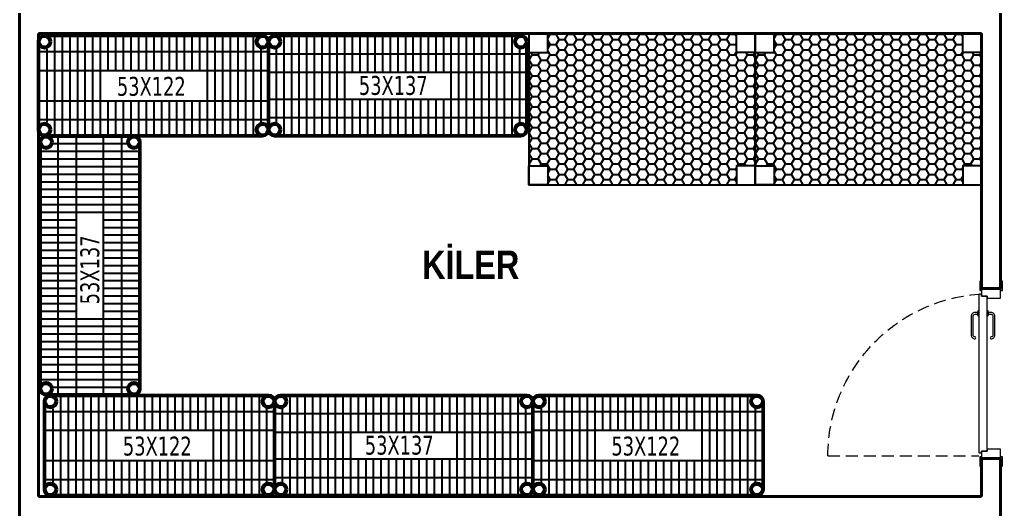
# Model space of a CAD drawing. Header units: centimetres. Extents: x 10321 to 11473, y 9141 to 13369.
# Drawn here: x 10321 to 10842, y 12599 to 12858 of the extents above; entities that cross this region are included whole.
import ezdxf

# ---------------------------------------------------------------- set-up
doc = ezdxf.new("R2010")
doc.units = ezdxf.units.CM
doc.linetypes.add('DASHED2', pattern=[9.525, 6.35, -3.175])
for name, color, linetype, lineweight in [('A_strc-prf', 115, 'Continuous', 9), ('A_text', 7, 'Continuous', 9), ('continious', 7, 'Continuous', 50), ('continious2', 253, 'Continuous', 25), ('DUVAR', 1, 'Continuous', 40)]:
    doc.layers.add(name, color=color, linetype=linetype, lineweight=lineweight)
doc.layers.add('Kıtc-028 Yer Izgarası', color=252, linetype='Continuous')
doc.styles.add('GZP', font='ARIALN.TTF')
doc.styles.add('STYLE1', font='tahoma.ttf', dxfattribs={"height": 18})

# ---------------------------------------------------------------- blocks, each defined once
blk = doc.blocks.new('WE2')
at = {"layer": 'A_strc-prf', "linetype": 'DASHED2', "elevation": 0}
blk.add_lwpolyline([(-2278.77, 19384.01, -0.392696), (-2193.23, 19464.02), (-2193.23, 19384.01)], format="xyb", dxfattribs=at)
blk.add_lwpolyline([(-2278.77, 19384.01, -0.392696), (-2193.23, 19464.02), (-2193.23, 19384.01)], format="xyb", dxfattribs=at)
at = {"layer": 'A_strc-prf', "elevation": 0}
for points in [[(-2267.15, 19388.01), (-2257.15, 19388.01, -0.414214), (-2255.15, 19386.01, -0.91685), (-2256.15, 19386.01, 0.414214), (-2257.15, 19387.01), (-2267.15, 19387.01, 0.414214), (-2268.15, 19386.01), (-2268.15, 19384.51), (-2269.15, 19384.51), (-2269.15, 19386.01, -0.414214)], [(-2267.15, 19388.01), (-2257.15, 19388.01, -0.414214), (-2255.15, 19386.01, -0.91685), (-2256.15, 19386.01, 0.414214), (-2257.15, 19387.01), (-2267.15, 19387.01, 0.414214), (-2268.15, 19386.01), (-2268.15, 19384.51), (-2269.15, 19384.51), (-2269.15, 19386.01, -0.414214)], [(-2269.15, 19377.51), (-2269.15, 19379.01), (-2268.15, 19379.01), (-2268.15, 19377.51, 0.414214), (-2267.15, 19376.51), (-2257.15, 19376.51, 0.414214), (-2256.15, 19377.51, -0.91685), (-2255.15, 19377.51, -0.414214), (-2257.15, 19375.51), (-2267.15, 19375.51, -0.414214)], [(-2269.15, 19377.51), (-2269.15, 19379.01), (-2268.15, 19379.01), (-2268.15, 19377.51, 0.414214), (-2267.15, 19376.51), (-2257.15, 19376.51, 0.414214), (-2256.15, 19377.51, -0.91685), (-2255.15, 19377.51, -0.414214), (-2257.15, 19375.51), (-2267.15, 19375.51, -0.414214)]]:
    blk.add_lwpolyline(points, format="xyb", close=True, dxfattribs=at)
for points in [[(-2285.77, 19383.51), (-2280.77, 19383.51), (-2280.77, 19382.51), (-2281.77, 19382.51), (-2285.77, 19382.51)], [(-2285.77, 19383.51), (-2280.77, 19383.51), (-2280.77, 19382.51), (-2281.77, 19382.51), (-2285.77, 19382.51)], [(-2281.77, 19382.51), (-2277.77, 19382.51), (-2277.77, 19379.51), (-2276.77, 19379.51), (-2276.77, 19372.51), (-2281.77, 19372.51)], [(-2281.77, 19382.51), (-2277.77, 19382.51), (-2277.77, 19379.51), (-2276.77, 19379.51), (-2276.77, 19372.51), (-2281.77, 19372.51)], [(-2277.77, 19382.51), (-2278.77, 19382.51), (-2278.77, 19384.01), (-2194.77, 19384.01), (-2194.77, 19382.51), (-2195.77, 19382.51), (-2195.77, 19379.51), (-2196.77, 19379.51), (-2277.77, 19379.51)], [(-2277.77, 19382.51), (-2278.77, 19382.51), (-2278.77, 19384.01), (-2194.77, 19384.01), (-2194.77, 19382.51), (-2195.77, 19382.51), (-2195.77, 19379.51), (-2196.77, 19379.51), (-2277.77, 19379.51)], [(-2270.03, 19384.51), (-2267.28, 19384.51), (-2267.28, 19384.01), (-2270.03, 19384.01)], [(-2270.03, 19384.51), (-2267.28, 19384.51), (-2267.28, 19384.01), (-2270.03, 19384.01)], [(-2196.77, 19379.51), (-2195.77, 19379.51), (-2195.77, 19382.51), (-2191.77, 19382.51), (-2191.77, 19372.51), (-2196.77, 19372.51)], [(-2196.77, 19379.51), (-2195.77, 19379.51), (-2195.77, 19382.51), (-2191.77, 19382.51), (-2191.77, 19372.51), (-2196.77, 19372.51)], [(-2192.77, 19383.51), (-2187.77, 19383.51), (-2187.77, 19382.51), (-2191.77, 19382.51), (-2192.77, 19382.51)], [(-2192.77, 19383.51), (-2187.77, 19383.51), (-2187.77, 19382.51), (-2191.77, 19382.51), (-2192.77, 19382.51)], [(-2270.03, 19379.51), (-2267.28, 19379.51), (-2267.28, 19379.01), (-2270.03, 19379.01)], [(-2270.03, 19379.51), (-2267.28, 19379.51), (-2267.28, 19379.01), (-2270.03, 19379.01)], [(-2285.77, 19372.51), (-2281.77, 19372.51), (-2280.77, 19372.51), (-2280.77, 19371.51), (-2285.77, 19371.51)], [(-2285.77, 19372.51), (-2281.77, 19372.51), (-2280.77, 19372.51), (-2280.77, 19371.51), (-2285.77, 19371.51)], [(-2192.77, 19372.51), (-2191.77, 19372.51), (-2187.77, 19372.51), (-2187.77, 19371.51), (-2192.77, 19371.51)], [(-2192.77, 19372.51), (-2191.77, 19372.51), (-2187.77, 19372.51), (-2187.77, 19371.51), (-2192.77, 19371.51)]]:
    blk.add_lwpolyline(points, close=True, dxfattribs=at)
blk = doc.blocks.new('A$C395D4C7C')
at = {"layer": 'Kıtc-028 Yer Izgarası'}
for p, q in [((10, 79.92), (13.83, 79.92)), ((10, 77.64), (11.19, 79.71)), ((11.19, 79.71), (11.07, 79.92)), ((11.19, 79.71), (14.37, 79.71)), ((13.83, 79.92), (13.88, 80)), ((14.37, 79.71), (14.51, 79.96)), ((15.95, 76.96), (14.37, 79.71)), ((19.13, 76.96), (20.72, 79.71)), ((20.72, 79.71), (20.59, 79.94)), ((20.72, 79.71), (23.89, 79.71)), ((23.89, 79.71), (24.02, 79.93)), ((25.48, 76.96), (23.89, 79.71)), ((26.53, 79.92), (26.48, 80)), ((26.53, 79.92), (32.88, 79.92)), ((28.65, 76.96), (30.24, 79.71)), ((30.24, 79.71), (30.12, 79.92)), ((30.24, 79.71), (33.42, 79.71)), ((32.88, 79.92), (32.93, 80)), ((33.42, 79.71), (33.55, 79.94)), ((35, 76.96), (33.42, 79.71)), ((38.18, 76.96), (39.77, 79.71)), ((39.77, 79.71), (39.64, 79.93)), ((39.77, 79.71), (42.94, 79.71)), ((42.94, 79.71), (43.07, 79.92)), ((44.53, 76.96), (42.94, 79.71)), ((45.58, 79.92), (45.53, 80)), ((45.58, 79.92), (51.93, 79.92)), ((47.7, 76.96), (49.29, 79.71)), ((49.29, 79.71), (49.17, 79.92)), ((49.29, 79.71), (52.47, 79.71)), ((51.93, 79.92), (51.98, 80)), ((52.47, 79.71), (52.6, 79.93)), ((54.05, 76.96), (52.47, 79.71)), ((57.23, 76.96), (58.82, 79.71)), ((58.82, 79.71), (58.69, 79.93)), ((58.82, 79.71), (61.99, 79.71)), ((61.99, 79.71), (62.12, 79.92)), ((63.58, 76.96), (61.99, 79.71)), ((64.63, 79.92), (64.58, 80)), ((64.63, 79.92), (70.98, 79.92)), ((66.75, 76.96), (68.34, 79.71)), ((68.34, 79.71), (68.22, 79.92)), ((68.34, 79.71), (71.52, 79.71)), ((70.98, 79.92), (71.03, 80)), ((71.52, 79.71), (71.65, 79.93)), ((73.1, 76.96), (71.52, 79.71)), ((76.28, 76.96), (77.87, 79.71)), ((77.87, 79.71), (77.74, 79.92)), ((77.87, 79.71), (81.04, 79.71)), ((81.04, 79.71), (81.16, 79.92)), ((82.63, 76.96), (81.04, 79.71)), ((83.68, 79.92), (83.63, 80)), ((83.68, 79.92), (90.03, 79.92)), ((85.8, 76.96), (87.39, 79.71)), ((87.39, 79.71), (87.27, 79.92)), ((87.39, 79.71), (90.57, 79.71)), ((90.03, 79.92), (90.08, 80)), ((90.57, 79.71), (90.69, 79.93)), ((92.15, 76.96), (90.57, 79.71)), ((95.33, 76.96), (96.92, 79.71)), ((96.92, 79.71), (96.79, 79.92)), ((96.92, 79.71), (100.09, 79.71)), ((100.09, 79.71), (100.21, 79.92)), ((101.68, 76.96), (100.09, 79.71)), ((102.73, 79.92), (102.68, 80)), ((102.73, 79.92), (109.08, 79.92)), ((104.85, 76.96), (106.44, 79.71)), ((106.44, 79.71), (106.32, 79.92)), ((106.44, 79.71), (109.2, 79.71)), ((109.08, 79.92), (109.13, 80)), ((110, 78.32), (109.08, 79.92)), ((11.19, 74.21), (10, 76.27)), ((10, 72.14), (11.19, 74.21)), ((11.19, 74.21), (14.37, 74.21)), ((14.37, 74.21), (15.95, 76.96)), ((15.95, 71.46), (14.37, 74.21)), ((15.95, 76.96), (19.13, 76.96)), ((20.72, 74.21), (19.13, 76.96)), ((19.13, 71.46), (20.72, 74.21)), ((20.72, 74.21), (23.89, 74.21)), ((23.89, 74.21), (25.48, 76.96)), ((25.48, 71.46), (23.89, 74.21)), ((25.48, 76.96), (28.65, 76.96)), ((30.24, 74.21), (28.65, 76.96)), ((28.65, 71.46), (30.24, 74.21)), ((30.24, 74.21), (33.42, 74.21)), ((33.42, 74.21), (35, 76.96)), ((35, 71.46), (33.42, 74.21)), ((35, 76.96), (38.18, 76.96)), ((39.77, 74.21), (38.18, 76.96)), ((38.18, 71.46), (39.77, 74.21)), ((39.77, 74.21), (42.94, 74.21)), ((42.94, 74.21), (44.53, 76.96)), ((44.53, 71.46), (42.94, 74.21)), ((44.53, 76.96), (47.7, 76.96)), ((49.29, 74.21), (47.7, 76.96)), ((47.7, 71.46), (49.29, 74.21)), ((49.29, 74.21), (52.47, 74.21)), ((52.47, 74.21), (54.05, 76.96)), ((54.05, 71.46), (52.47, 74.21)), ((54.05, 76.96), (57.23, 76.96)), ((58.82, 74.21), (57.23, 76.96)), ((57.23, 71.46), (58.82, 74.21)), ((58.82, 74.21), (61.99, 74.21)), ((61.99, 74.21), (63.58, 76.96)), ((63.58, 71.46), (61.99, 74.21)), ((63.58, 76.96), (66.75, 76.96)), ((68.34, 74.21), (66.75, 76.96)), ((66.75, 71.46), (68.34, 74.21)), ((68.34, 74.21), (71.52, 74.21)), ((71.52, 74.21), (73.1, 76.96)), ((73.1, 71.46), (71.52, 74.21)), ((73.1, 76.96), (76.28, 76.96)), ((77.87, 74.21), (76.28, 76.96)), ((76.28, 71.46), (77.87, 74.21)), ((77.87, 74.21), (81.04, 74.21)), ((81.04, 74.21), (82.63, 76.96)), ((82.63, 71.46), (81.04, 74.21)), ((82.63, 76.96), (85.8, 76.96)), ((87.39, 74.21), (85.8, 76.96)), ((85.8, 71.46), (87.39, 74.21)), ((87.39, 74.21), (90.57, 74.21)), ((90.57, 74.21), (92.15, 76.96)), ((92.15, 71.46), (90.57, 74.21)), ((92.15, 76.96), (95.33, 76.96)), ((96.92, 74.21), (95.33, 76.96)), ((95.33, 71.46), (96.92, 74.21)), ((96.92, 74.21), (100.09, 74.21)), ((100.09, 74.21), (101.68, 76.96)), ((101.68, 71.46), (100.09, 74.21)), ((101.68, 76.96), (104.85, 76.96)), ((106.44, 74.21), (104.85, 76.96)), ((104.85, 71.46), (106.44, 74.21)), ((106.44, 74.21), (109.62, 74.21)), ((109.62, 74.21), (110, 74.87)), ((110, 73.55), (109.62, 74.21)), ((0.08, 65.96), (1.67, 68.71)), ((1.67, 68.71), (0.92, 70)), ((1.67, 68.71), (4.84, 68.71)), ((4.84, 68.71), (5.59, 70)), ((6.43, 65.96), (4.84, 68.71)), ((9.6, 65.96), (11.19, 68.71)), ((11.19, 68.71), (10, 70.78)), ((11.19, 68.71), (14.37, 68.71)), ((14.37, 68.71), (15.95, 71.46)), ((15.95, 65.96), (14.37, 68.71)), ((15.95, 71.46), (19.13, 71.46)), ((20.72, 68.71), (19.13, 71.46)), ((19.13, 65.96), (20.72, 68.71)), ((20.72, 68.71), (23.89, 68.71)), ((23.89, 68.71), (25.48, 71.46)), ((25.48, 65.96), (23.89, 68.71)), ((25.48, 71.46), (28.65, 71.46)), ((30.24, 68.71), (28.65, 71.46)), ((28.65, 65.96), (30.24, 68.71)), ((30.24, 68.71), (33.42, 68.71)), ((33.42, 68.71), (35, 71.46)), ((35, 65.96), (33.42, 68.71)), ((35, 71.46), (38.18, 71.46)), ((39.77, 68.71), (38.18, 71.46)), ((38.18, 65.96), (39.77, 68.71)), ((39.77, 68.71), (42.94, 68.71)), ((42.94, 68.71), (44.53, 71.46)), ((44.53, 65.96), (42.94, 68.71)), ((44.53, 71.46), (47.7, 71.46)), ((49.29, 68.71), (47.7, 71.46)), ((47.7, 65.96), (49.29, 68.71)), ((49.29, 68.71), (52.47, 68.71)), ((52.47, 68.71), (54.05, 71.46)), ((54.05, 65.96), (52.47, 68.71)), ((54.05, 71.46), (57.23, 71.46)), ((58.82, 68.71), (57.23, 71.46)), ((57.23, 65.96), (58.82, 68.71)), ((58.82, 68.71), (61.99, 68.71)), ((61.99, 68.71), (63.58, 71.46)), ((63.58, 65.96), (61.99, 68.71)), ((63.58, 71.46), (66.75, 71.46)), ((68.34, 68.71), (66.75, 71.46)), ((66.75, 65.96), (68.34, 68.71)), ((68.34, 68.71), (71.52, 68.71)), ((71.52, 68.71), (73.1, 71.46)), ((73.1, 65.96), (71.52, 68.71)), ((73.1, 71.46), (76.28, 71.46)), ((77.87, 68.71), (76.28, 71.46)), ((76.28, 65.96), (77.87, 68.71)), ((77.87, 68.71), (81.04, 68.71)), ((81.04, 68.71), (82.63, 71.46)), ((82.63, 65.96), (81.04, 68.71)), ((82.63, 71.46), (85.8, 71.46)), ((87.39, 68.71), (85.8, 71.46)), ((85.8, 65.96), (87.39, 68.71)), ((87.39, 68.71), (90.57, 68.71)), ((90.57, 68.71), (92.15, 71.46)), ((92.15, 65.96), (90.57, 68.71)), ((92.15, 71.46), (95.33, 71.46)), ((96.92, 68.71), (95.33, 71.46)), ((95.33, 65.96), (96.92, 68.71)), ((96.92, 68.71), (100.09, 68.71)), ((100.09, 68.71), (101.68, 71.46)), ((101.68, 65.96), (100.09, 68.71)), ((101.68, 71.46), (104.85, 71.46)), ((106.44, 68.71), (104.85, 71.46)), ((104.85, 65.96), (106.44, 68.71)), ((106.44, 68.71), (109.62, 68.71)), ((109.08, 68.92), (110, 70.51)), ((109.62, 68.71), (110.36, 70)), ((111.2, 65.96), (109.62, 68.71)), ((114.38, 65.96), (115.97, 68.71)), ((115.97, 68.71), (115.22, 70)), ((115.97, 68.71), (119.14, 68.71)), ((119.14, 68.71), (119.89, 70)), ((120, 67.22), (119.14, 68.71)), ((0, 65.96), (0.08, 65.96)), ((1.67, 63.21), (0.08, 65.96)), ((0.08, 60.46), (1.67, 63.21)), ((1.67, 63.21), (4.84, 63.21)), ((4.84, 63.21), (6.43, 65.96)), ((6.43, 60.46), (4.84, 63.21)), ((6.43, 65.96), (9.6, 65.96)), ((11.19, 63.21), (9.6, 65.96)), ((9.6, 60.46), (11.19, 63.21)), ((11.19, 63.21), (14.37, 63.21)), ((14.37, 63.21), (15.95, 65.96)), ((15.95, 60.46), (14.37, 63.21)), ((15.95, 65.96), (19.13, 65.96)), ((20.72, 63.21), (19.13, 65.96)), ((19.13, 60.46), (20.72, 63.21)), ((20.72, 63.21), (23.89, 63.21)), ((23.89, 63.21), (25.48, 65.96)), ((25.48, 60.46), (23.89, 63.21)), ((25.48, 65.96), (28.65, 65.96)), ((30.24, 63.21), (28.65, 65.96)), ((28.65, 60.46), (30.24, 63.21)), ((30.24, 63.21), (33.42, 63.21)), ((33.42, 63.21), (35, 65.96)), ((35, 60.46), (33.42, 63.21)), ((35, 65.96), (38.18, 65.96)), ((39.77, 63.21), (38.18, 65.96)), ((38.18, 60.46), (39.77, 63.21)), ((39.77, 63.21), (42.94, 63.21)), ((42.94, 63.21), (44.53, 65.96)), ((44.53, 60.46), (42.94, 63.21)), ((44.53, 65.96), (47.7, 65.96)), ((49.29, 63.21), (47.7, 65.96)), ((47.7, 60.46), (49.29, 63.21)), ((49.29, 63.21), (52.47, 63.21)), ((52.47, 63.21), (54.05, 65.96)), ((54.05, 60.46), (52.47, 63.21)), ((54.05, 65.96), (57.23, 65.96)), ((58.82, 63.21), (57.23, 65.96)), ((57.23, 60.46), (58.82, 63.21)), ((58.82, 63.21), (61.99, 63.21)), ((61.99, 63.21), (63.58, 65.96)), ((63.58, 60.46), (61.99, 63.21)), ((63.58, 65.96), (66.75, 65.96)), ((68.34, 63.21), (66.75, 65.96)), ((66.75, 60.46), (68.34, 63.21)), ((68.34, 63.21), (71.52, 63.21)), ((71.52, 63.21), (73.1, 65.96)), ((73.1, 60.46), (71.52, 63.21)), ((73.1, 65.96), (76.28, 65.96)), ((77.87, 63.21), (76.28, 65.96)), ((76.28, 60.46), (77.87, 63.21)), ((77.87, 63.21), (81.04, 63.21)), ((81.04, 63.21), (82.63, 65.96)), ((82.63, 60.46), (81.04, 63.21)), ((82.63, 65.96), (85.8, 65.96)), ((87.39, 63.21), (85.8, 65.96)), ((85.8, 60.46), (87.39, 63.21)), ((87.39, 63.21), (90.57, 63.21)), ((90.57, 63.21), (92.15, 65.96)), ((92.15, 60.46), (90.57, 63.21)), ((92.15, 65.96), (95.33, 65.96)), ((96.92, 63.21), (95.33, 65.96)), ((95.33, 60.46), (96.92, 63.21)), ((96.92, 63.21), (100.09, 63.21)), ((100.09, 63.21), (101.68, 65.96)), ((101.68, 60.46), (100.09, 63.21)), ((101.68, 65.96), (104.85, 65.96)), ((106.44, 63.21), (104.85, 65.96)), ((104.85, 60.46), (106.44, 63.21)), ((106.44, 63.21), (109.62, 63.21)), ((109.62, 63.21), (111.2, 65.96)), ((111.2, 60.46), (109.62, 63.21)), ((111.2, 65.96), (114.38, 65.96)), ((115.97, 63.21), (114.38, 65.96)), ((114.38, 60.46), (115.97, 63.21)), ((115.97, 63.21), (119.14, 63.21)), ((119.14, 63.21), (120, 64.7)), ((120, 61.73), (119.14, 63.21)), ((0, 60.46), (0.08, 60.46)), ((1.67, 57.71), (0.08, 60.46)), ((0.08, 54.96), (1.67, 57.71)), ((1.67, 57.71), (4.84, 57.71)), ((4.84, 57.71), (6.43, 60.46)), ((6.43, 54.96), (4.84, 57.71)), ((6.43, 60.46), (9.6, 60.46)), ((11.19, 57.71), (9.6, 60.46)), ((9.6, 54.96), (11.19, 57.71)), ((11.19, 57.71), (14.37, 57.71)), ((14.37, 57.71), (15.95, 60.46)), ((15.95, 54.96), (14.37, 57.71)), ((15.95, 60.46), (19.13, 60.46)), ((20.72, 57.71), (19.13, 60.46)), ((19.13, 54.96), (20.72, 57.71)), ((20.72, 57.71), (23.89, 57.71)), ((23.89, 57.71), (25.48, 60.46)), ((25.48, 54.96), (23.89, 57.71)), ((25.48, 60.46), (28.65, 60.46)), ((30.24, 57.71), (28.65, 60.46)), ((28.65, 54.96), (30.24, 57.71)), ((30.24, 57.71), (33.42, 57.71)), ((33.42, 57.71), (35, 60.46)), ((35, 54.96), (33.42, 57.71)), ((35, 60.46), (38.18, 60.46)), ((39.77, 57.71), (38.18, 60.46)), ((38.18, 54.96), (39.77, 57.71)), ((39.77, 57.71), (42.94, 57.71)), ((42.94, 57.71), (44.53, 60.46)), ((44.53, 54.96), (42.94, 57.71)), ((44.53, 60.46), (47.7, 60.46)), ((49.29, 57.71), (47.7, 60.46)), ((47.7, 54.96), (49.29, 57.71)), ((49.29, 57.71), (52.47, 57.71)), ((52.47, 57.71), (54.05, 60.46)), ((54.05, 54.96), (52.47, 57.71)), ((54.05, 60.46), (57.23, 60.46)), ((58.82, 57.71), (57.23, 60.46)), ((57.23, 54.96), (58.82, 57.71)), ((58.82, 57.71), (61.99, 57.71)), ((61.99, 57.71), (63.58, 60.46)), ((63.58, 54.96), (61.99, 57.71)), ((63.58, 60.46), (66.75, 60.46)), ((68.34, 57.71), (66.75, 60.46)), ((66.75, 54.96), (68.34, 57.71)), ((68.34, 57.71), (71.52, 57.71)), ((71.52, 57.71), (73.1, 60.46)), ((73.1, 54.96), (71.52, 57.71)), ((73.1, 60.46), (76.28, 60.46)), ((77.87, 57.71), (76.28, 60.46)), ((76.28, 54.96), (77.87, 57.71)), ((77.87, 57.71), (81.04, 57.71)), ((81.04, 57.71), (82.63, 60.46)), ((82.63, 54.96), (81.04, 57.71)), ((82.63, 60.46), (85.8, 60.46)), ((87.39, 57.71), (85.8, 60.46)), ((85.8, 54.96), (87.39, 57.71)), ((87.39, 57.71), (90.57, 57.71)), ((90.57, 57.71), (92.15, 60.46)), ((92.15, 54.96), (90.57, 57.71)), ((92.15, 60.46), (95.33, 60.46)), ((96.92, 57.71), (95.33, 60.46)), ((95.33, 54.96), (96.92, 57.71)), ((96.92, 57.71), (100.09, 57.71)), ((100.09, 57.71), (101.68, 60.46)), ((101.68, 54.96), (100.09, 57.71)), ((101.68, 60.46), (104.85, 60.46)), ((106.44, 57.71), (104.85, 60.46)), ((104.85, 54.96), (106.44, 57.71)), ((106.44, 57.71), (109.62, 57.71)), ((109.62, 57.71), (111.2, 60.46)), ((111.2, 54.96), (109.62, 57.71)), ((111.2, 60.46), (114.38, 60.46)), ((115.97, 57.71), (114.38, 60.46)), ((114.38, 54.96), (115.97, 57.71)), ((115.97, 57.71), (119.14, 57.71)), ((119.14, 57.71), (120, 59.2)), ((120, 56.23), (119.14, 57.71)), ((0, 54.96), (0.08, 54.96)), ((1.67, 52.21), (0.08, 54.96)), ((0.08, 49.46), (1.67, 52.21)), ((1.67, 52.21), (4.84, 52.21)), ((4.84, 52.21), (6.43, 54.96)), ((6.43, 49.46), (4.84, 52.21)), ((6.43, 54.96), (9.6, 54.96)), ((11.19, 52.21), (9.6, 54.96)), ((9.6, 49.46), (11.19, 52.21)), ((11.19, 52.21), (14.37, 52.21)), ((14.37, 52.21), (15.95, 54.96)), ((15.95, 49.46), (14.37, 52.21)), ((15.95, 54.96), (19.13, 54.96)), ((20.72, 52.21), (19.13, 54.96)), ((19.13, 49.46), (20.72, 52.21)), ((20.72, 52.21), (23.89, 52.21)), ((23.89, 52.21), (25.48, 54.96)), ((25.48, 49.46), (23.89, 52.21)), ((25.48, 54.96), (28.65, 54.96)), ((30.24, 52.21), (28.65, 54.96)), ((28.65, 49.46), (30.24, 52.21)), ((30.24, 52.21), (33.42, 52.21)), ((33.42, 52.21), (35, 54.96)), ((35, 49.46), (33.42, 52.21)), ((35, 54.96), (38.18, 54.96)), ((39.77, 52.21), (38.18, 54.96)), ((38.18, 49.46), (39.77, 52.21)), ((39.77, 52.21), (42.94, 52.21)), ((42.94, 52.21), (44.53, 54.96)), ((44.53, 49.46), (42.94, 52.21)), ((44.53, 54.96), (47.7, 54.96)), ((49.29, 52.21), (47.7, 54.96)), ((47.7, 49.46), (49.29, 52.21)), ((49.29, 52.21), (52.47, 52.21)), ((52.47, 52.21), (54.05, 54.96)), ((54.05, 49.46), (52.47, 52.21)), ((54.05, 54.96), (57.23, 54.96)), ((58.82, 52.21), (57.23, 54.96)), ((57.23, 49.46), (58.82, 52.21)), ((58.82, 52.21), (61.99, 52.21)), ((61.99, 52.21), (63.58, 54.96)), ((63.58, 49.46), (61.99, 52.21)), ((63.58, 54.96), (66.75, 54.96)), ((68.34, 52.21), (66.75, 54.96)), ((66.75, 49.46), (68.34, 52.21)), ((68.34, 52.21), (71.52, 52.21)), ((71.52, 52.21), (73.1, 54.96)), ((73.1, 49.46), (71.52, 52.21)), ((73.1, 54.96), (76.28, 54.96)), ((77.87, 52.21), (76.28, 54.96)), ((76.28, 49.46), (77.87, 52.21)), ((77.87, 52.21), (81.04, 52.21)), ((81.04, 52.21), (82.63, 54.96)), ((82.63, 49.46), (81.04, 52.21)), ((82.63, 54.96), (85.8, 54.96)), ((87.39, 52.21), (85.8, 54.96)), ((85.8, 49.46), (87.39, 52.21)), ((87.39, 52.21), (90.57, 52.21)), ((90.57, 52.21), (92.15, 54.96)), ((92.15, 49.46), (90.57, 52.21)), ((92.15, 54.96), (95.33, 54.96)), ((96.92, 52.21), (95.33, 54.96)), ((95.33, 49.46), (96.92, 52.21)), ((96.92, 52.21), (100.09, 52.21)), ((100.09, 52.21), (101.68, 54.96)), ((101.68, 49.46), (100.09, 52.21)), ((101.68, 54.96), (104.85, 54.96)), ((106.44, 52.21), (104.85, 54.96)), ((104.85, 49.46), (106.44, 52.21)), ((106.44, 52.21), (109.62, 52.21)), ((109.62, 52.21), (111.2, 54.96)), ((111.2, 49.46), (109.62, 52.21)), ((111.2, 54.96), (114.38, 54.96)), ((115.97, 52.21), (114.38, 54.96)), ((114.38, 49.46), (115.97, 52.21)), ((115.97, 52.21), (119.14, 52.21)), ((119.14, 52.21), (120, 53.7)), ((120, 50.73), (119.14, 52.21)), ((0, 49.46), (0.08, 49.46)), ((1.67, 46.71), (0.08, 49.46)), ((4.84, 46.71), (6.43, 49.46)), ((6.43, 49.46), (9.6, 49.46)), ((11.19, 46.71), (9.6, 49.46)), ((14.37, 46.71), (15.95, 49.46)), ((15.95, 49.46), (19.13, 49.46)), ((20.72, 46.71), (19.13, 49.46)), ((23.89, 46.71), (25.48, 49.46)), ((25.48, 49.46), (28.65, 49.46)), ((30.24, 46.71), (28.65, 49.46)), ((33.42, 46.71), (35, 49.46)), ((35, 49.46), (38.18, 49.46)), ((39.77, 46.71), (38.18, 49.46)), ((42.94, 46.71), (44.53, 49.46)), ((44.53, 49.46), (47.7, 49.46)), ((49.29, 46.71), (47.7, 49.46)), ((52.47, 46.71), (54.05, 49.46)), ((54.05, 49.46), (57.23, 49.46)), ((58.82, 46.71), (57.23, 49.46)), ((61.99, 46.71), (63.58, 49.46)), ((63.58, 49.46), (66.75, 49.46)), ((68.34, 46.71), (66.75, 49.46)), ((71.52, 46.71), (73.1, 49.46)), ((73.1, 49.46), (76.28, 49.46)), ((77.87, 46.71), (76.28, 49.46)), ((81.04, 46.71), (82.63, 49.46)), ((82.63, 49.46), (85.8, 49.46)), ((87.39, 46.71), (85.8, 49.46)), ((90.57, 46.71), (92.15, 49.46)), ((92.15, 49.46), (95.33, 49.46)), ((96.92, 46.71), (95.33, 49.46)), ((100.09, 46.71), (101.68, 49.46)), ((101.68, 49.46), (104.85, 49.46)), ((106.44, 46.71), (104.85, 49.46)), ((109.62, 46.71), (111.2, 49.46)), ((111.2, 49.46), (114.38, 49.46)), ((115.97, 46.71), (114.38, 49.46)), ((119.14, 46.71), (120, 48.2)), ((0, 43.96), (0.08, 43.96)), ((0.08, 43.96), (1.67, 46.71)), ((1.67, 41.21), (0.08, 43.96)), ((1.67, 46.71), (4.84, 46.71)), ((6.43, 43.96), (4.84, 46.71)), ((4.84, 41.21), (6.43, 43.96)), ((6.43, 43.96), (9.6, 43.96)), ((9.6, 43.96), (11.19, 46.71)), ((11.19, 41.21), (9.6, 43.96)), ((11.19, 46.71), (14.37, 46.71)), ((15.95, 43.96), (14.37, 46.71)), ((14.37, 41.21), (15.95, 43.96)), ((15.95, 43.96), (19.13, 43.96)), ((19.13, 43.96), (20.72, 46.71)), ((20.72, 41.21), (19.13, 43.96)), ((20.72, 46.71), (23.89, 46.71)), ((25.48, 43.96), (23.89, 46.71)), ((23.89, 41.21), (25.48, 43.96)), ((25.48, 43.96), (28.65, 43.96)), ((28.65, 43.96), (30.24, 46.71)), ((30.24, 41.21), (28.65, 43.96)), ((30.24, 46.71), (33.42, 46.71)), ((35, 43.96), (33.42, 46.71)), ((33.42, 41.21), (35, 43.96)), ((35, 43.96), (38.18, 43.96)), ((38.18, 43.96), (39.77, 46.71)), ((39.77, 41.21), (38.18, 43.96)), ((39.77, 46.71), (42.94, 46.71)), ((44.53, 43.96), (42.94, 46.71)), ((42.94, 41.21), (44.53, 43.96)), ((44.53, 43.96), (47.7, 43.96)), ((47.7, 43.96), (49.29, 46.71)), ((49.29, 41.21), (47.7, 43.96)), ((49.29, 46.71), (52.47, 46.71)), ((54.05, 43.96), (52.47, 46.71)), ((52.47, 41.21), (54.05, 43.96)), ((54.05, 43.96), (57.23, 43.96)), ((57.23, 43.96), (58.82, 46.71)), ((58.82, 41.21), (57.23, 43.96)), ((58.82, 46.71), (61.99, 46.71)), ((63.58, 43.96), (61.99, 46.71)), ((61.99, 41.21), (63.58, 43.96)), ((63.58, 43.96), (66.75, 43.96)), ((66.75, 43.96), (68.34, 46.71)), ((68.34, 41.21), (66.75, 43.96)), ((68.34, 46.71), (71.52, 46.71)), ((73.1, 43.96), (71.52, 46.71)), ((71.52, 41.21), (73.1, 43.96)), ((73.1, 43.96), (76.28, 43.96)), ((76.28, 43.96), (77.87, 46.71)), ((77.87, 41.21), (76.28, 43.96)), ((77.87, 46.71), (81.04, 46.71)), ((82.63, 43.96), (81.04, 46.71)), ((81.04, 41.21), (82.63, 43.96)), ((82.63, 43.96), (85.8, 43.96)), ((85.8, 43.96), (87.39, 46.71)), ((87.39, 41.21), (85.8, 43.96)), ((87.39, 46.71), (90.57, 46.71)), ((92.15, 43.96), (90.57, 46.71)), ((90.57, 41.21), (92.15, 43.96)), ((92.15, 43.96), (95.33, 43.96)), ((95.33, 43.96), (96.92, 46.71)), ((96.92, 41.21), (95.33, 43.96)), ((96.92, 46.71), (100.09, 46.71)), ((101.68, 43.96), (100.09, 46.71)), ((100.09, 41.21), (101.68, 43.96)), ((101.68, 43.96), (104.85, 43.96)), ((104.85, 43.96), (106.44, 46.71)), ((106.44, 41.21), (104.85, 43.96)), ((106.44, 46.71), (109.62, 46.71)), ((111.2, 43.96), (109.62, 46.71)), ((109.62, 41.21), (111.2, 43.96)), ((111.2, 43.96), (114.38, 43.96)), ((114.38, 43.96), (115.97, 46.71)), ((115.97, 41.21), (114.38, 43.96)), ((115.97, 46.71), (119.14, 46.71)), ((120, 45.23), (119.14, 46.71)), ((119.14, 41.21), (120, 42.7)), ((0, 38.46), (0.08, 38.46)), ((0.08, 38.46), (1.67, 41.21)), ((1.67, 35.71), (0.08, 38.46)), ((1.67, 41.21), (4.84, 41.21)), ((6.43, 38.46), (4.84, 41.21)), ((4.84, 35.71), (6.43, 38.46)), ((6.43, 38.46), (9.6, 38.46)), ((9.6, 38.46), (11.19, 41.21)), ((11.19, 35.71), (9.6, 38.46)), ((11.19, 41.21), (14.37, 41.21)), ((15.95, 38.46), (14.37, 41.21)), ((14.37, 35.71), (15.95, 38.46)), ((15.95, 38.46), (19.13, 38.46)), ((19.13, 38.46), (20.72, 41.21)), ((20.72, 35.71), (19.13, 38.46)), ((20.72, 41.21), (23.89, 41.21)), ((25.48, 38.46), (23.89, 41.21)), ((23.89, 35.71), (25.48, 38.46)), ((25.48, 38.46), (28.65, 38.46)), ((28.65, 38.46), (30.24, 41.21)), ((30.24, 35.71), (28.65, 38.46)), ((30.24, 41.21), (33.42, 41.21)), ((35, 38.46), (33.42, 41.21)), ((33.42, 35.71), (35, 38.46)), ((35, 38.46), (38.18, 38.46)), ((38.18, 38.46), (39.77, 41.21)), ((39.77, 35.71), (38.18, 38.46)), ((39.77, 41.21), (42.94, 41.21)), ((44.53, 38.46), (42.94, 41.21)), ((42.94, 35.71), (44.53, 38.46)), ((44.53, 38.46), (47.7, 38.46)), ((47.7, 38.46), (49.29, 41.21)), ((49.29, 35.71), (47.7, 38.46)), ((49.29, 41.21), (52.47, 41.21)), ((54.05, 38.46), (52.47, 41.21)), ((52.47, 35.71), (54.05, 38.46)), ((54.05, 38.46), (57.23, 38.46)), ((57.23, 38.46), (58.82, 41.21)), ((58.82, 35.71), (57.23, 38.46)), ((58.82, 41.21), (61.99, 41.21)), ((63.58, 38.46), (61.99, 41.21)), ((61.99, 35.71), (63.58, 38.46)), ((63.58, 38.46), (66.75, 38.46)), ((66.75, 38.46), (68.34, 41.21)), ((68.34, 35.71), (66.75, 38.46)), ((68.34, 41.21), (71.52, 41.21)), ((73.1, 38.46), (71.52, 41.21)), ((71.52, 35.71), (73.1, 38.46)), ((73.1, 38.46), (76.28, 38.46)), ((76.28, 38.46), (77.87, 41.21)), ((77.87, 35.71), (76.28, 38.46)), ((77.87, 41.21), (81.04, 41.21)), ((82.63, 38.46), (81.04, 41.21)), ((81.04, 35.71), (82.63, 38.46)), ((82.63, 38.46), (85.8, 38.46)), ((85.8, 38.46), (87.39, 41.21)), ((87.39, 35.71), (85.8, 38.46)), ((87.39, 41.21), (90.57, 41.21)), ((92.15, 38.46), (90.57, 41.21)), ((90.57, 35.71), (92.15, 38.46)), ((92.15, 38.46), (95.33, 38.46)), ((95.33, 38.46), (96.92, 41.21)), ((96.92, 35.71), (95.33, 38.46)), ((96.92, 41.21), (100.09, 41.21)), ((101.68, 38.46), (100.09, 41.21)), ((100.09, 35.71), (101.68, 38.46)), ((101.68, 38.46), (104.85, 38.46)), ((104.85, 38.46), (106.44, 41.21)), ((106.44, 35.71), (104.85, 38.46)), ((106.44, 41.21), (109.62, 41.21)), ((111.2, 38.46), (109.62, 41.21)), ((109.62, 35.71), (111.2, 38.46)), ((111.2, 38.46), (114.38, 38.46)), ((114.38, 38.46), (115.97, 41.21)), ((115.97, 35.71), (114.38, 38.46)), ((115.97, 41.21), (119.14, 41.21)), ((120, 39.73), (119.14, 41.21)), ((119.14, 35.71), (120, 37.2)), ((0, 32.96), (0.08, 32.96)), ((0.08, 32.96), (1.67, 35.71)), ((1.67, 30.22), (0.08, 32.96)), ((1.67, 35.71), (4.84, 35.71)), ((6.43, 32.96), (4.84, 35.71)), ((4.84, 30.22), (6.43, 32.96)), ((6.43, 32.96), (9.6, 32.96)), ((9.6, 32.96), (11.19, 35.71)), ((11.19, 30.22), (9.6, 32.96)), ((11.19, 35.71), (14.37, 35.71)), ((15.95, 32.96), (14.37, 35.71)), ((14.37, 30.22), (15.95, 32.96)), ((15.95, 32.96), (19.13, 32.96)), ((19.13, 32.96), (20.72, 35.71)), ((20.72, 30.22), (19.13, 32.96)), ((20.72, 35.71), (23.89, 35.71)), ((25.48, 32.96), (23.89, 35.71)), ((23.89, 30.22), (25.48, 32.96)), ((25.48, 32.96), (28.65, 32.96)), ((28.65, 32.96), (30.24, 35.71)), ((30.24, 30.22), (28.65, 32.96)), ((30.24, 35.71), (33.42, 35.71)), ((35, 32.96), (33.42, 35.71)), ((33.42, 30.22), (35, 32.96)), ((35, 32.96), (38.18, 32.96)), ((38.18, 32.96), (39.77, 35.71)), ((39.77, 30.22), (38.18, 32.96)), ((39.77, 35.71), (42.94, 35.71)), ((44.53, 32.96), (42.94, 35.71)), ((42.94, 30.22), (44.53, 32.96)), ((44.53, 32.96), (47.7, 32.96)), ((47.7, 32.96), (49.29, 35.71)), ((49.29, 30.22), (47.7, 32.96)), ((49.29, 35.71), (52.47, 35.71)), ((54.05, 32.96), (52.47, 35.71)), ((52.47, 30.22), (54.05, 32.96)), ((54.05, 32.96), (57.23, 32.96)), ((57.23, 32.96), (58.82, 35.71)), ((58.82, 30.22), (57.23, 32.96)), ((58.82, 35.71), (61.99, 35.71)), ((63.58, 32.96), (61.99, 35.71)), ((61.99, 30.22), (63.58, 32.96)), ((63.58, 32.96), (66.75, 32.96)), ((66.75, 32.96), (68.34, 35.71)), ((68.34, 30.22), (66.75, 32.96)), ((68.34, 35.71), (71.52, 35.71)), ((73.1, 32.96), (71.52, 35.71)), ((71.52, 30.22), (73.1, 32.96)), ((73.1, 32.96), (76.28, 32.96)), ((76.28, 32.96), (77.87, 35.71)), ((77.87, 30.22), (76.28, 32.96)), ((77.87, 35.71), (81.04, 35.71)), ((82.63, 32.96), (81.04, 35.71)), ((81.04, 30.22), (82.63, 32.96)), ((82.63, 32.96), (85.8, 32.96)), ((85.8, 32.96), (87.39, 35.71)), ((87.39, 30.22), (85.8, 32.96)), ((87.39, 35.71), (90.57, 35.71)), ((92.15, 32.96), (90.57, 35.71)), ((90.57, 30.22), (92.15, 32.96)), ((92.15, 32.96), (95.33, 32.96)), ((95.33, 32.96), (96.92, 35.71)), ((96.92, 30.22), (95.33, 32.96)), ((96.92, 35.71), (100.09, 35.71)), ((101.68, 32.96), (100.09, 35.71)), ((100.09, 30.22), (101.68, 32.96)), ((101.68, 32.96), (104.85, 32.96)), ((104.85, 32.96), (106.44, 35.71)), ((106.44, 30.22), (104.85, 32.96)), ((106.44, 35.71), (109.62, 35.71)), ((111.2, 32.96), (109.62, 35.71)), ((109.62, 30.22), (111.2, 32.96)), ((111.2, 32.96), (114.38, 32.96)), ((114.38, 32.96), (115.97, 35.71)), ((115.97, 30.22), (114.38, 32.96)), ((115.97, 35.71), (119.14, 35.71)), ((120, 34.23), (119.14, 35.71)), ((119.14, 30.22), (120, 31.7)), ((0, 27.47), (0.08, 27.47)), ((0.08, 27.47), (1.67, 30.22)), ((1.67, 24.72), (0.08, 27.47)), ((1.67, 30.22), (4.84, 30.22)), ((6.43, 27.47), (4.84, 30.22)), ((4.84, 24.72), (6.43, 27.47)), ((6.43, 27.47), (9.6, 27.47)), ((9.6, 27.47), (11.19, 30.22)), ((11.19, 24.72), (9.6, 27.47)), ((11.19, 30.22), (14.37, 30.22)), ((15.95, 27.47), (14.37, 30.22)), ((14.37, 24.72), (15.95, 27.47)), ((15.95, 27.47), (19.13, 27.47)), ((19.13, 27.47), (20.72, 30.22)), ((20.72, 24.72), (19.13, 27.47)), ((20.72, 30.22), (23.89, 30.22)), ((25.48, 27.47), (23.89, 30.22)), ((23.89, 24.72), (25.48, 27.47)), ((25.48, 27.47), (28.65, 27.47)), ((28.65, 27.47), (30.24, 30.22)), ((30.24, 24.72), (28.65, 27.47)), ((30.24, 30.22), (33.42, 30.22)), ((35, 27.47), (33.42, 30.22)), ((33.42, 24.72), (35, 27.47)), ((35, 27.47), (38.18, 27.47)), ((38.18, 27.47), (39.77, 30.22)), ((39.77, 24.72), (38.18, 27.47)), ((39.77, 30.22), (42.94, 30.22)), ((44.53, 27.47), (42.94, 30.22)), ((42.94, 24.72), (44.53, 27.47)), ((44.53, 27.47), (47.7, 27.47)), ((47.7, 27.47), (49.29, 30.22)), ((49.29, 24.72), (47.7, 27.47)), ((49.29, 30.22), (52.47, 30.22)), ((54.05, 27.47), (52.47, 30.22)), ((52.47, 24.72), (54.05, 27.47)), ((54.05, 27.47), (57.23, 27.47)), ((57.23, 27.47), (58.82, 30.22)), ((58.82, 24.72), (57.23, 27.47)), ((58.82, 30.22), (61.99, 30.22)), ((63.58, 27.47), (61.99, 30.22)), ((61.99, 24.72), (63.58, 27.47)), ((63.58, 27.47), (66.75, 27.47)), ((66.75, 27.47), (68.34, 30.22)), ((68.34, 24.72), (66.75, 27.47)), ((68.34, 30.22), (71.52, 30.22)), ((73.1, 27.47), (71.52, 30.22)), ((71.52, 24.72), (73.1, 27.47)), ((73.1, 27.47), (76.28, 27.47)), ((76.28, 27.47), (77.87, 30.22)), ((77.87, 24.72), (76.28, 27.47)), ((77.87, 30.22), (81.04, 30.22)), ((82.63, 27.47), (81.04, 30.22)), ((81.04, 24.72), (82.63, 27.47)), ((82.63, 27.47), (85.8, 27.47)), ((85.8, 27.47), (87.39, 30.22)), ((87.39, 24.72), (85.8, 27.47)), ((87.39, 30.22), (90.57, 30.22)), ((92.15, 27.47), (90.57, 30.22)), ((90.57, 24.72), (92.15, 27.47)), ((92.15, 27.47), (95.33, 27.47)), ((95.33, 27.47), (96.92, 30.22)), ((96.92, 24.72), (95.33, 27.47)), ((96.92, 30.22), (100.09, 30.22)), ((101.68, 27.47), (100.09, 30.22)), ((100.09, 24.72), (101.68, 27.47)), ((101.68, 27.47), (104.85, 27.47)), ((104.85, 27.47), (106.44, 30.22)), ((106.44, 24.72), (104.85, 27.47)), ((106.44, 30.22), (109.62, 30.22)), ((111.2, 27.47), (109.62, 30.22)), ((109.62, 24.72), (111.2, 27.47)), ((111.2, 27.47), (114.38, 27.47)), ((114.38, 27.47), (115.97, 30.22)), ((115.97, 24.72), (114.38, 27.47)), ((115.97, 30.22), (119.14, 30.22)), ((120, 28.73), (119.14, 30.22)), ((119.14, 24.72), (120, 26.2)), ((0, 21.97), (0.08, 21.97)), ((0.08, 21.97), (1.67, 24.72)), ((1.67, 19.22), (0.08, 21.97)), ((1.67, 24.72), (4.84, 24.72)), ((6.43, 21.97), (4.84, 24.72)), ((4.84, 19.22), (6.43, 21.97)), ((6.43, 21.97), (9.6, 21.97)), ((9.6, 21.97), (11.19, 24.72)), ((11.19, 19.22), (9.6, 21.97)), ((11.19, 24.72), (14.37, 24.72)), ((15.95, 21.97), (14.37, 24.72)), ((14.37, 19.22), (15.95, 21.97)), ((15.95, 21.97), (19.13, 21.97)), ((19.13, 21.97), (20.72, 24.72)), ((20.72, 19.22), (19.13, 21.97)), ((20.72, 24.72), (23.89, 24.72)), ((25.48, 21.97), (23.89, 24.72)), ((23.89, 19.22), (25.48, 21.97)), ((25.48, 21.97), (28.65, 21.97)), ((28.65, 21.97), (30.24, 24.72)), ((30.24, 19.22), (28.65, 21.97)), ((30.24, 24.72), (33.42, 24.72)), ((35, 21.97), (33.42, 24.72)), ((33.42, 19.22), (35, 21.97)), ((35, 21.97), (38.18, 21.97)), ((38.18, 21.97), (39.77, 24.72)), ((39.77, 19.22), (38.18, 21.97)), ((39.77, 24.72), (42.94, 24.72)), ((44.53, 21.97), (42.94, 24.72)), ((42.94, 19.22), (44.53, 21.97)), ((44.53, 21.97), (47.7, 21.97)), ((47.7, 21.97), (49.29, 24.72)), ((49.29, 19.22), (47.7, 21.97)), ((49.29, 24.72), (52.47, 24.72)), ((54.05, 21.97), (52.47, 24.72)), ((52.47, 19.22), (54.05, 21.97)), ((54.05, 21.97), (57.23, 21.97)), ((57.23, 21.97), (58.82, 24.72)), ((58.82, 19.22), (57.23, 21.97)), ((58.82, 24.72), (61.99, 24.72)), ((63.58, 21.97), (61.99, 24.72)), ((61.99, 19.22), (63.58, 21.97)), ((63.58, 21.97), (66.75, 21.97)), ((66.75, 21.97), (68.34, 24.72)), ((68.34, 19.22), (66.75, 21.97)), ((68.34, 24.72), (71.52, 24.72)), ((73.1, 21.97), (71.52, 24.72)), ((71.52, 19.22), (73.1, 21.97)), ((73.1, 21.97), (76.28, 21.97)), ((76.28, 21.97), (77.87, 24.72)), ((77.87, 19.22), (76.28, 21.97)), ((77.87, 24.72), (81.04, 24.72)), ((82.63, 21.97), (81.04, 24.72)), ((81.04, 19.22), (82.63, 21.97)), ((82.63, 21.97), (85.8, 21.97)), ((85.8, 21.97), (87.39, 24.72)), ((87.39, 19.22), (85.8, 21.97)), ((87.39, 24.72), (90.57, 24.72)), ((92.15, 21.97), (90.57, 24.72)), ((90.57, 19.22), (92.15, 21.97)), ((92.15, 21.97), (95.33, 21.97)), ((95.33, 21.97), (96.92, 24.72)), ((96.92, 19.22), (95.33, 21.97)), ((96.92, 24.72), (100.09, 24.72)), ((101.68, 21.97), (100.09, 24.72)), ((100.09, 19.22), (101.68, 21.97)), ((101.68, 21.97), (104.85, 21.97)), ((104.85, 21.97), (106.44, 24.72)), ((106.44, 19.22), (104.85, 21.97)), ((106.44, 24.72), (109.62, 24.72)), ((111.2, 21.97), (109.62, 24.72)), ((109.62, 19.22), (111.2, 21.97)), ((111.2, 21.97), (114.38, 21.97)), ((114.38, 21.97), (115.97, 24.72)), ((115.97, 19.22), (114.38, 21.97)), ((115.97, 24.72), (119.14, 24.72)), ((120, 23.23), (119.14, 24.72)), ((0, 16.47), (0.08, 16.47)), ((0.08, 16.47), (1.67, 19.22)), ((1.67, 13.72), (0.08, 16.47)), ((1.67, 19.22), (4.84, 19.22)), ((6.43, 16.47), (4.84, 19.22)), ((4.84, 13.72), (6.43, 16.47)), ((6.43, 16.47), (9.6, 16.47)), ((9.6, 16.47), (11.19, 19.22)), ((11.19, 13.72), (9.6, 16.47)), ((11.19, 19.22), (14.37, 19.22)), ((15.95, 16.47), (14.37, 19.22)), ((14.37, 13.72), (15.95, 16.47)), ((15.95, 16.47), (19.13, 16.47)), ((19.13, 16.47), (20.72, 19.22)), ((20.72, 13.72), (19.13, 16.47)), ((20.72, 19.22), (23.89, 19.22)), ((25.48, 16.47), (23.89, 19.22)), ((23.89, 13.72), (25.48, 16.47)), ((25.48, 16.47), (28.65, 16.47)), ((28.65, 16.47), (30.24, 19.22)), ((30.24, 13.72), (28.65, 16.47)), ((30.24, 19.22), (33.42, 19.22)), ((35, 16.47), (33.42, 19.22)), ((33.42, 13.72), (35, 16.47)), ((35, 16.47), (38.18, 16.47)), ((38.18, 16.47), (39.77, 19.22)), ((39.77, 13.72), (38.18, 16.47)), ((39.77, 19.22), (42.94, 19.22)), ((44.53, 16.47), (42.94, 19.22)), ((42.94, 13.72), (44.53, 16.47)), ((44.53, 16.47), (47.7, 16.47)), ((47.7, 16.47), (49.29, 19.22)), ((49.29, 13.72), (47.7, 16.47)), ((49.29, 19.22), (52.47, 19.22)), ((54.05, 16.47), (52.47, 19.22)), ((52.47, 13.72), (54.05, 16.47)), ((54.05, 16.47), (57.23, 16.47)), ((57.23, 16.47), (58.82, 19.22)), ((58.82, 13.72), (57.23, 16.47)), ((58.82, 19.22), (61.99, 19.22)), ((63.58, 16.47), (61.99, 19.22)), ((61.99, 13.72), (63.58, 16.47)), ((63.58, 16.47), (66.75, 16.47)), ((66.75, 16.47), (68.34, 19.22)), ((68.34, 13.72), (66.75, 16.47)), ((68.34, 19.22), (71.52, 19.22)), ((73.1, 16.47), (71.52, 19.22)), ((71.52, 13.72), (73.1, 16.47)), ((73.1, 16.47), (76.28, 16.47)), ((76.28, 16.47), (77.87, 19.22)), ((77.87, 13.72), (76.28, 16.47)), ((77.87, 19.22), (81.04, 19.22)), ((82.63, 16.47), (81.04, 19.22)), ((81.04, 13.72), (82.63, 16.47)), ((82.63, 16.47), (85.8, 16.47)), ((85.8, 16.47), (87.39, 19.22)), ((87.39, 13.72), (85.8, 16.47)), ((87.39, 19.22), (90.57, 19.22)), ((92.15, 16.47), (90.57, 19.22)), ((90.57, 13.72), (92.15, 16.47)), ((92.15, 16.47), (95.33, 16.47)), ((95.33, 16.47), (96.92, 19.22)), ((96.92, 13.72), (95.33, 16.47)), ((96.92, 19.22), (100.09, 19.22)), ((101.68, 16.47), (100.09, 19.22)), ((100.09, 13.72), (101.68, 16.47)), ((101.68, 16.47), (104.85, 16.47)), ((104.85, 16.47), (106.44, 19.22)), ((106.44, 13.72), (104.85, 16.47)), ((106.44, 19.22), (109.62, 19.22)), ((111.2, 16.47), (109.62, 19.22)), ((109.62, 13.72), (111.2, 16.47)), ((111.2, 16.47), (114.38, 16.47)), ((114.38, 16.47), (115.97, 19.22)), ((115.97, 13.72), (114.38, 16.47)), ((115.97, 19.22), (119.14, 19.22)), ((119.14, 19.22), (120, 20.7)), ((120, 17.73), (119.14, 19.22)), ((0, 10.97), (0.08, 10.97)), ((0.08, 10.97), (1.67, 13.72)), ((0.64, 10), (0.08, 10.97)), ((1.67, 13.72), (4.84, 13.72)), ((6.43, 10.97), (4.84, 13.72)), ((5.87, 10), (6.43, 10.97)), ((6.43, 10.97), (9.6, 10.97)), ((9.6, 10.97), (11.19, 13.72)), ((11.19, 8.22), (9.6, 10.97)), ((11.19, 13.72), (14.37, 13.72)), ((15.95, 10.97), (14.37, 13.72)), ((14.37, 8.22), (15.95, 10.97)), ((15.95, 10.97), (19.13, 10.97)), ((19.13, 10.97), (20.72, 13.72)), ((20.72, 8.22), (19.13, 10.97)), ((20.72, 13.72), (23.89, 13.72)), ((25.48, 10.97), (23.89, 13.72)), ((23.89, 8.22), (25.48, 10.97)), ((25.48, 10.97), (28.65, 10.97)), ((28.65, 10.97), (30.24, 13.72)), ((30.24, 8.22), (28.65, 10.97)), ((30.24, 13.72), (33.42, 13.72)), ((35, 10.97), (33.42, 13.72)), ((33.42, 8.22), (35, 10.97)), ((35, 10.97), (38.18, 10.97)), ((38.18, 10.97), (39.77, 13.72)), ((39.77, 8.22), (38.18, 10.97)), ((39.77, 13.72), (42.94, 13.72)), ((44.53, 10.97), (42.94, 13.72)), ((42.94, 8.22), (44.53, 10.97)), ((44.53, 10.97), (47.7, 10.97)), ((47.7, 10.97), (49.29, 13.72)), ((49.29, 8.22), (47.7, 10.97)), ((49.29, 13.72), (52.47, 13.72)), ((54.05, 10.97), (52.47, 13.72)), ((52.47, 8.22), (54.05, 10.97)), ((54.05, 10.97), (57.23, 10.97)), ((57.23, 10.97), (58.82, 13.72)), ((58.82, 8.22), (57.23, 10.97)), ((58.82, 13.72), (61.99, 13.72)), ((63.58, 10.97), (61.99, 13.72)), ((61.99, 8.22), (63.58, 10.97)), ((63.58, 10.97), (66.75, 10.97)), ((66.75, 10.97), (68.34, 13.72)), ((68.34, 8.22), (66.75, 10.97)), ((68.34, 13.72), (71.52, 13.72)), ((73.1, 10.97), (71.52, 13.72)), ((71.52, 8.22), (73.1, 10.97)), ((73.1, 10.97), (76.28, 10.97)), ((76.28, 10.97), (77.87, 13.72)), ((77.87, 8.22), (76.28, 10.97)), ((77.87, 13.72), (81.04, 13.72)), ((82.63, 10.97), (81.04, 13.72)), ((81.04, 8.22), (82.63, 10.97)), ((82.63, 10.97), (85.8, 10.97)), ((85.8, 10.97), (87.39, 13.72)), ((87.39, 8.22), (85.8, 10.97)), ((87.39, 13.72), (90.57, 13.72)), ((92.15, 10.97), (90.57, 13.72)), ((90.57, 8.22), (92.15, 10.97)), ((92.15, 10.97), (95.33, 10.97)), ((95.33, 10.97), (96.92, 13.72)), ((96.92, 8.22), (95.33, 10.97)), ((96.92, 13.72), (100.09, 13.72)), ((101.68, 10.97), (100.09, 13.72)), ((100.09, 8.22), (101.68, 10.97)), ((101.68, 10.97), (104.85, 10.97)), ((104.85, 10.97), (106.44, 13.72)), ((106.44, 8.22), (104.85, 10.97)), ((106.44, 13.72), (109.62, 13.72)), ((111.2, 10.97), (109.62, 13.72)), ((110.65, 10), (111.2, 10.97)), ((111.2, 10.97), (114.38, 10.97)), ((114.38, 10.97), (115.97, 13.72)), ((114.94, 10), (114.38, 10.97)), ((115.97, 13.72), (119.14, 13.72)), ((119.14, 13.72), (120, 15.2)), ((120, 12.23), (119.14, 13.72)), ((119.51, 10), (120, 10.85)), ((10, 6.15), (11.19, 8.22)), ((11.19, 8.22), (14.37, 8.22)), ((15.95, 5.47), (14.37, 8.22)), ((14.37, 2.72), (15.95, 5.47)), ((15.95, 5.47), (19.13, 5.47)), ((19.13, 5.47), (20.72, 8.22)), ((20.72, 2.72), (19.13, 5.47)), ((20.72, 8.22), (23.89, 8.22)), ((25.48, 5.47), (23.89, 8.22)), ((23.89, 2.72), (25.48, 5.47)), ((25.48, 5.47), (28.65, 5.47)), ((28.65, 5.47), (30.24, 8.22)), ((30.24, 2.72), (28.65, 5.47)), ((30.24, 8.22), (33.42, 8.22)), ((35, 5.47), (33.42, 8.22)), ((33.42, 2.72), (35, 5.47)), ((35, 5.47), (38.18, 5.47)), ((38.18, 5.47), (39.77, 8.22)), ((39.77, 2.72), (38.18, 5.47)), ((39.77, 8.22), (42.94, 8.22)), ((44.53, 5.47), (42.94, 8.22)), ((42.94, 2.72), (44.53, 5.47)), ((44.53, 5.47), (47.7, 5.47)), ((47.7, 5.47), (49.29, 8.22)), ((49.29, 2.72), (47.7, 5.47)), ((49.29, 8.22), (52.47, 8.22)), ((54.05, 5.47), (52.47, 8.22)), ((52.47, 2.72), (54.05, 5.47)), ((54.05, 5.47), (57.23, 5.47)), ((57.23, 5.47), (58.82, 8.22)), ((58.82, 2.72), (57.23, 5.47)), ((58.82, 8.22), (61.99, 8.22)), ((63.58, 5.47), (61.99, 8.22)), ((61.99, 2.72), (63.58, 5.47)), ((63.58, 5.47), (66.75, 5.47)), ((66.75, 5.47), (68.34, 8.22)), ((68.34, 2.72), (66.75, 5.47)), ((68.34, 8.22), (71.52, 8.22)), ((73.1, 5.47), (71.52, 8.22)), ((71.52, 2.72), (73.1, 5.47)), ((73.1, 5.47), (76.28, 5.47)), ((76.28, 5.47), (77.87, 8.22)), ((77.87, 2.72), (76.28, 5.47)), ((77.87, 8.22), (81.04, 8.22)), ((82.63, 5.47), (81.04, 8.22)), ((81.04, 2.72), (82.63, 5.47)), ((82.63, 5.47), (85.8, 5.47)), ((85.8, 5.47), (87.39, 8.22)), ((87.39, 2.72), (85.8, 5.47)), ((87.39, 8.22), (90.57, 8.22)), ((92.15, 5.47), (90.57, 8.22)), ((90.57, 2.72), (92.15, 5.47)), ((92.15, 5.47), (95.33, 5.47)), ((95.33, 5.47), (96.92, 8.22)), ((96.92, 2.72), (95.33, 5.47)), ((96.92, 8.22), (100.09, 8.22)), ((101.68, 5.47), (100.09, 8.22)), ((100.09, 2.72), (101.68, 5.47)), ((101.68, 5.47), (104.85, 5.47)), ((104.85, 5.47), (106.44, 8.22)), ((106.44, 2.72), (104.85, 5.47)), ((106.44, 8.22), (109.62, 8.22)), ((109.62, 8.22), (110, 8.88)), ((110, 7.56), (109.62, 8.22)), ((11.19, 2.72), (10, 4.78)), ((10, 0.65), (11.19, 2.72)), ((11.19, 2.72), (14.37, 2.72)), ((15.94, 0), (14.37, 2.72)), ((19.15, 0), (20.72, 2.72)), ((20.72, 2.72), (23.89, 2.72)), ((25.46, 0), (23.89, 2.72)), ((28.67, 0), (30.24, 2.72)), ((30.24, 2.72), (33.42, 2.72)), ((34.99, 0), (33.42, 2.72)), ((38.2, 0), (39.77, 2.72)), ((39.77, 2.72), (42.94, 2.72)), ((44.51, 0), (42.94, 2.72)), ((47.72, 0), (49.29, 2.72)), ((49.29, 2.72), (52.47, 2.72)), ((54.04, 0), (52.47, 2.72)), ((57.25, 0), (58.82, 2.72)), ((58.82, 2.72), (61.99, 2.72)), ((63.56, 0), (61.99, 2.72)), ((66.77, 0), (68.34, 2.72)), ((68.34, 2.72), (71.52, 2.72)), ((73.09, 0), (71.52, 2.72)), ((76.3, 0), (77.87, 2.72)), ((77.87, 2.72), (81.04, 2.72)), ((82.61, 0), (81.04, 2.72)), ((85.82, 0), (87.39, 2.72)), ((87.39, 2.72), (90.57, 2.72)), ((92.14, 0), (90.57, 2.72)), ((95.35, 0), (96.92, 2.72)), ((96.92, 2.72), (100.09, 2.72)), ((101.66, 0), (100.09, 2.72)), ((104.87, 0), (106.44, 2.72)), ((106.44, 2.72), (109.2, 2.72)), ((109.08, 2.93), (110, 4.52)), ((110, 1.33), (109.08, 2.93))]:
    blk.add_line(p, q, dxfattribs=at)
for points in [[(0, 0), (120, 0), (120, 80), (0, 80)], [(0, 70), (10, 70), (10, 80), (0, 80)], [(120, 70), (110, 70), (110, 80), (120, 80)], [(0, 10), (10, 10), (10, 0), (0, 0)], [(120, 10), (110, 10), (110, 0), (120, 0)]]:
    blk.add_lwpolyline(points, close=True, dxfattribs=at)
blk = doc.blocks.new('A$C53276CB1')
for p, q in [((118.8, 53), (3.2, 53)), ((0, 49.79), (0, 3.2)), ((122, 49.79), (122, 3.2)), ((118.8, 0), (3.2, 0))]:
    blk.add_line(p, q)
for centre in [(3.2, 49.8), (118.8, 49.8), (3.2, 3.2), (118.8, 3.2)]:
    blk.add_circle(centre, 3.2)
at = {"layer": 'continious2'}
for p, q in [((8.48, 53), (8.48, 0)), ((12.53, 53), (12.53, 0)), ((16.58, 53), (16.58, 0)), ((20.63, 53), (20.63, 0)), ((24.68, 53), (24.68, 0)), ((28.73, 53), (28.73, 0)), ((32.78, 53), (32.78, 0)), ((36.83, 53), (36.83, 34.5)), ((40.88, 53), (40.88, 34.5)), ((44.93, 53), (44.93, 34.5)), ((48.98, 53), (48.98, 34.5)), ((53.03, 53), (53.03, 34.5)), ((57.08, 53), (57.08, 34.5)), ((61.13, 53), (61.13, 34.5)), ((65.18, 53), (65.18, 34.5)), ((69.23, 53), (69.23, 34.5)), ((73.28, 53), (73.28, 34.5)), ((77.33, 53), (77.33, 34.5)), ((81.38, 53), (81.38, 34.5)), ((85.43, 53), (85.43, 34.5)), ((89.48, 53), (89.48, 0)), ((93.53, 53), (93.53, 0)), ((97.58, 53), (97.58, 0)), ((101.63, 53), (101.63, 0)), ((105.68, 53), (105.68, 0)), ((109.73, 53), (109.73, 0)), ((113.78, 53), (113.78, 0)), ((0, 44.5), (122, 44.5)), ((4.43, 45.91), (4.43, 7.09)), ((117.83, 45.91), (117.83, 7.09)), ((0, 34.5), (122, 34.5)), ((0, 18.5), (122, 18.5)), ((36.83, 18.5), (36.83, 0)), ((40.88, 18.5), (40.88, 0)), ((44.93, 18.5), (44.93, 0)), ((48.98, 18.5), (48.98, 0)), ((53.03, 18.5), (53.03, 0)), ((57.08, 18.5), (57.08, 0)), ((61.13, 18.5), (61.13, 0)), ((65.18, 18.5), (65.18, 0)), ((69.23, 18.5), (69.23, 0)), ((73.28, 18.5), (73.28, 0)), ((77.33, 18.5), (77.33, 0)), ((81.38, 18.5), (81.38, 0)), ((85.43, 18.5), (85.43, 0)), ((0, 8.5), (122, 8.5))]:
    blk.add_line(p, q, dxfattribs=at)
for centre in [(3.2, 49.8), (118.8, 49.8), (3.2, 3.2), (118.8, 3.2)]:
    blk.add_circle(centre, 2.5, dxfattribs=at)
at = {"style": 'STYLE1', "width": 0.8}
blk.add_text('53X122', height=10, dxfattribs=at).set_placement((41.61, 21.15))
blk = doc.blocks.new('A$C0B025A11')
for p, q in [((133.8, 53), (3.2, 53)), ((0, 49.79), (0, 3.2)), ((137, 49.79), (137, 3.2)), ((133.8, 0), (3.2, 0))]:
    blk.add_line(p, q)
for centre in [(3.2, 49.8), (133.8, 49.8), (3.2, 3.2), (133.8, 3.2)]:
    blk.add_circle(centre, 3.2)
at = {"layer": 'continious2'}
for p, q in [((8.05, 53), (8.05, 0)), ((12.08, 53), (12.08, 0)), ((16.11, 53), (16.11, 0)), ((20.14, 53), (20.14, 0)), ((24.17, 53), (24.17, 0)), ((28.2, 53), (28.2, 0)), ((32.23, 53), (32.23, 0)), ((36.26, 53), (36.26, 0)), ((40.29, 53), (40.29, 0)), ((44.32, 53), (44.32, 33.58)), ((48.35, 53), (48.35, 33.58)), ((52.38, 53), (52.38, 33.58)), ((56.41, 53), (56.41, 33.58)), ((60.44, 53), (60.44, 33.58)), ((64.47, 53), (64.47, 33.58)), ((68.5, 53), (68.5, 33.58)), ((72.53, 53), (72.53, 33.58)), ((76.56, 53), (76.56, 33.58)), ((80.59, 53), (80.59, 33.58)), ((84.62, 53), (84.62, 33.58)), ((88.65, 53), (88.65, 33.58)), ((92.68, 53), (92.68, 33.58)), ((96.71, 53), (96.71, 0)), ((100.74, 53), (100.74, 0)), ((104.77, 53), (104.77, 0)), ((108.8, 53), (108.8, 0)), ((112.83, 53), (112.83, 0)), ((116.86, 53), (116.86, 0)), ((120.89, 53), (120.89, 0)), ((124.92, 53), (124.92, 0)), ((128.95, 53), (128.95, 0)), ((0, 43.43), (137, 43.43)), ((4.02, 45.9), (4.02, 7.09)), ((132.98, 45.9), (132.98, 7.09)), ((0, 33.58), (137, 33.58)), ((0, 19.41), (137, 19.41)), ((44.32, 19.41), (44.32, 0)), ((48.35, 19.41), (48.35, 0)), ((52.38, 19.41), (52.38, 0)), ((56.41, 19.41), (56.41, 0)), ((60.44, 19.41), (60.44, 0)), ((64.47, 19.41), (64.47, 0)), ((68.5, 19.41), (68.5, 0)), ((72.53, 19.41), (72.53, 0)), ((76.56, 19.41), (76.56, 0)), ((80.59, 19.41), (80.59, 0)), ((84.62, 19.41), (84.62, 0)), ((88.65, 19.41), (88.65, 0)), ((92.68, 19.41), (92.68, 0)), ((0, 9.57), (137, 9.57))]:
    blk.add_line(p, q, dxfattribs=at)
for centre in [(3.2, 49.8), (133.8, 49.8), (3.2, 3.2), (133.8, 3.2)]:
    blk.add_circle(centre, 2.5, dxfattribs=at)
at = {"style": 'STYLE1', "width": 0.8}
blk.add_text('53X137', height=10, dxfattribs=at).set_placement((47.88, 21.63))

msp = doc.modelspace()

# ---------------------------------------------------------------- linework, layer by layer
at = {"layer": 'DUVAR', "color": 5}
for p, q in [((10321.49, 13368.61), (10321.49, 9221.11)), ((10841.49, 12880.61), (10841.49, 12715.61)), ((10331.49, 12850.61), (10831.49, 12850.61)), ((10331.49, 12850.61), (10331.49, 12605.61)), ((10831.49, 12850.61), (10831.49, 12715.61)), ((10831.49, 12715.61), (10841.49, 12715.61)), ((10831.49, 12605.61), (10831.49, 12625.61)), ((10831.49, 12625.61), (10841.49, 12625.61)), ((10831.49, 12625.61), (10831.49, 12605.61)), ((10841.49, 12625.61), (10841.49, 12464.61)), ((10331.49, 12605.61), (10831.49, 12605.61))]:
    msp.add_line(p, q, dxfattribs=at)

# ---------------------------------------------------------------- block references
at = {"layer": 'continious', "lineweight": -2}
for name, p in [('A$C53276CB1', (10331.45, 12796.55)), ('A$C0B025A11', (10453.45, 12796.55)), ('A$C53276CB1', (10334.62, 12606.08)), ('A$C0B025A11', (10456.62, 12606.08)), ('A$C53276CB1', (10593.62, 12606.08))]:
    msp.add_blockref(name, p, dxfattribs=at)
at = {"layer": 'continious', "lineweight": -2, "rotation": 90}
msp.add_blockref('A$C0B025A11', (10385.29, 12659.37), dxfattribs=at)
at = {"layer": 'DUVAR', "color": 5, "xscale": -1, "rotation": 90}
msp.add_blockref('WE2', (30214.01, 10433.84, 0), dxfattribs=at)
at = {"layer": 'Kıtc-028 Yer Izgarası'}
for p in [(10591.49, 12770.61), (10711.49, 12770.61)]:
    msp.add_blockref('A$C395D4C7C', p, dxfattribs=at)

# ---------------------------------------------------------------- texts
at = {"layer": 'A_text', "insert": (10534.87, 12735.73), "char_height": 15, "attachment_point": 1, "style": 'GZP'}
msp.add_mtext_dynamic_manual_height_columns('{\\fArial Narrow|b1|i0|c162|p34;KİLER}', width=187.0193, gutter_width=12.5, heights=[0], dxfattribs=at)

doc.saveas('drawing.dxf')
